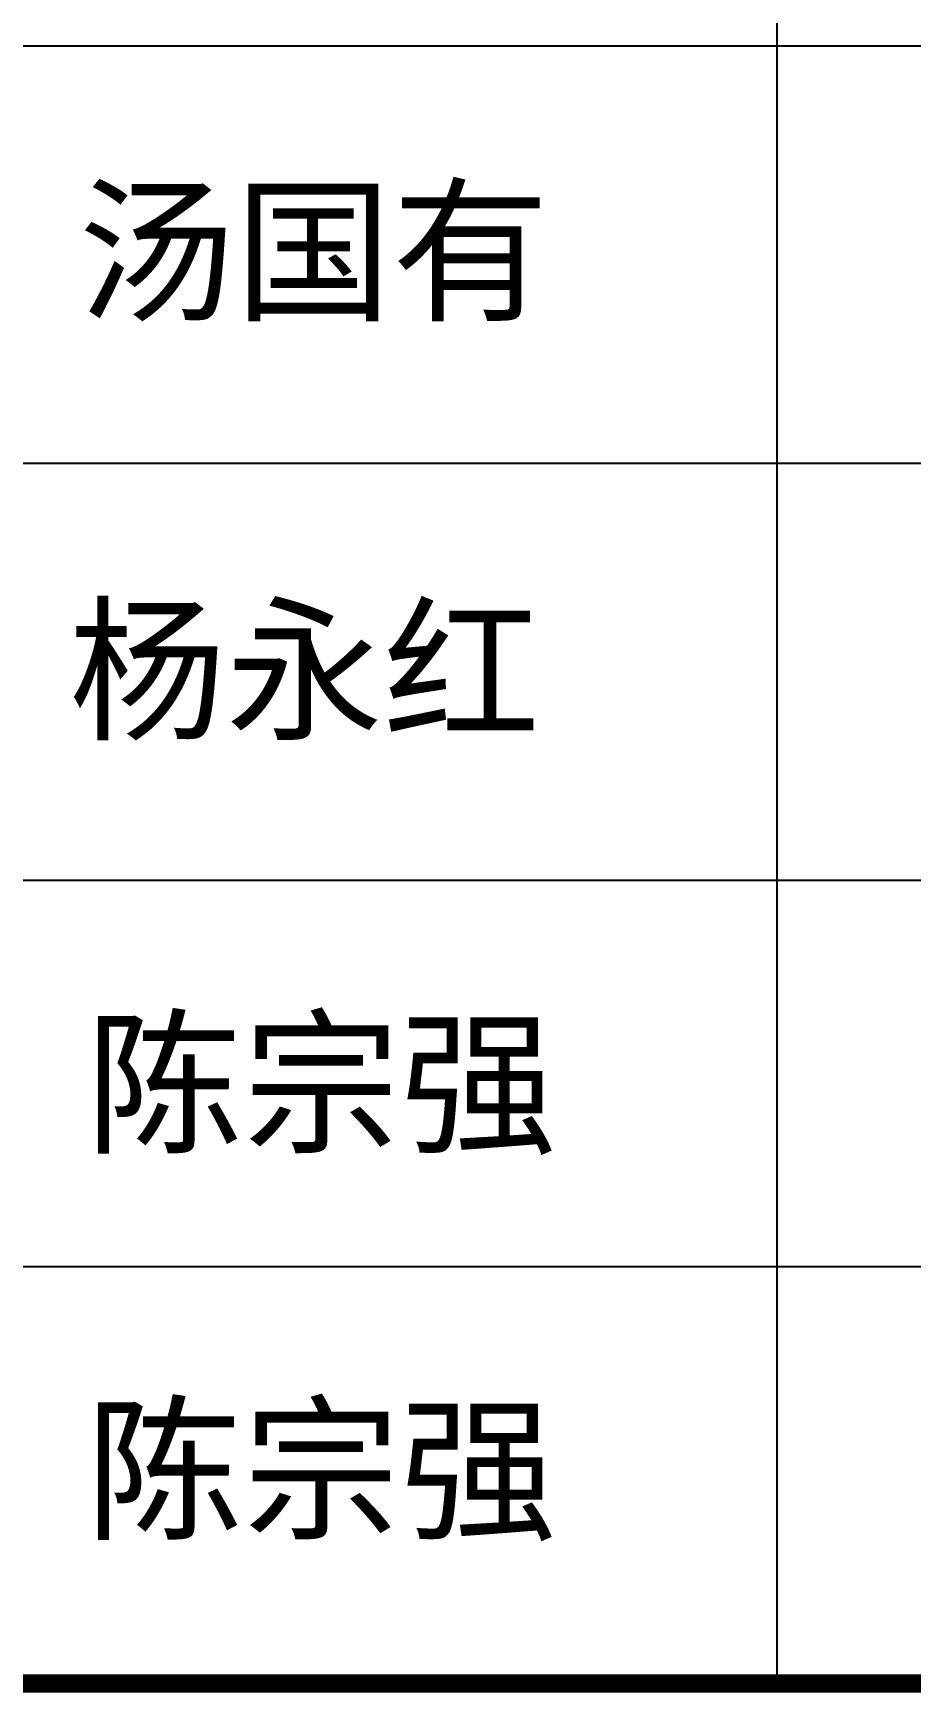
# Model space of a CAD drawing. Extents: x -2746917 to -971774, y -3334247 to -3250358.
# Drawn here: x -2364126 to -2362450, y -3309676 to -3306509 of the extents above; entities that cross this region are included whole.
import ezdxf

# ---------------------------------------------------------------- set-up
doc = ezdxf.new("R2010")
doc.units = 0
doc.header["$LTSCALE"] = 1000
doc.header["$MEASUREMENT"] = 0
doc.layers.get('0').update_dxf_attribs({"linetype": 'CONTINUOUS'})
doc.layers.add('PUB_TEXT', color=7, linetype='CONTINUOUS')
doc.layers.add('PUB_TITLE', color=4, linetype='CONTINUOUS')
doc.styles.add('STYLE1', font='simhei.ttf', dxfattribs={"width": 0.8})

# ---------------------------------------------------------------- blocks, each defined once
blk = doc.blocks.new('A$C6B365CFD')
at = {"layer": 'PUB_TITLE', "color": 4}
for p, q in [((896.1, -4210.7), (896.1, -10578.2)), ((-2387.8, -7453.3), (2844.2, -7453.3)), ((-2387.8, -8249.2), (2844.2, -8249.2)), ((-2387.8, -9045.2), (2844.2, -9045.2)), ((-2387.8, -9782.3), (2844.2, -9782.3))]:
    blk.add_line(p, q, dxfattribs=at)
at = {"layer": 'PUB_TITLE', "color": 4, "const_width": 35.2}
blk.add_lwpolyline([(-2387.8, -10578.2), (2844.2, -10578.2), (2844.2, -4210.7), (-2387.8, -4210.7)], close=True, dxfattribs=at)
at = {"layer": 'PUB_TEXT', "style": 'STYLE1'}
for s, p in [('汤国有', (-438.7, -7954.9)), ('杨永红', (-455.9, -8754.5)), ('陈宗强', (-423.5, -9543.3)), ('陈宗强', (-423.5, -10280.4))]:
    blk.add_text(s, height=220, dxfattribs=at).set_placement(p)

msp = doc.modelspace()

# ---------------------------------------------------------------- block references
at = {"ltscale": 1.5}
msp.add_blockref('A$C6B365CFD', (-2363601.94, -3299080.41), dxfattribs=at)

doc.saveas('drawing.dxf')
